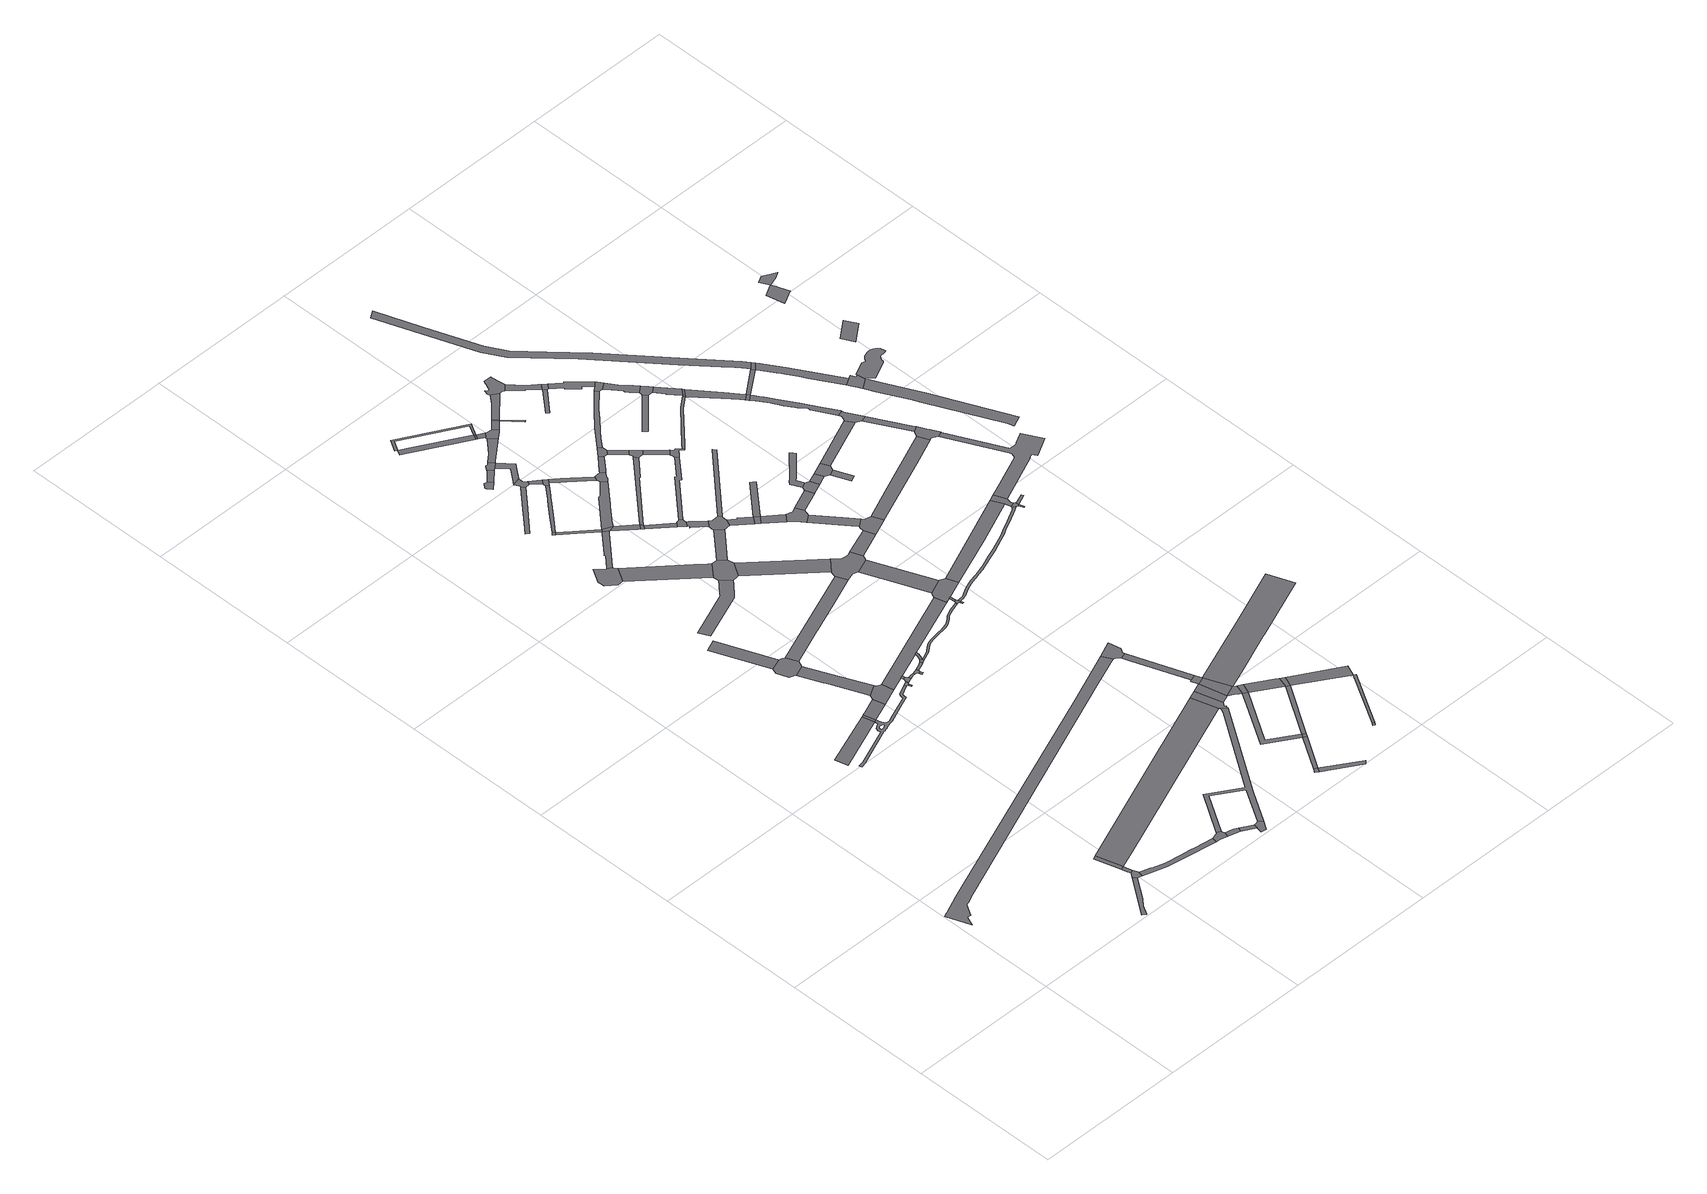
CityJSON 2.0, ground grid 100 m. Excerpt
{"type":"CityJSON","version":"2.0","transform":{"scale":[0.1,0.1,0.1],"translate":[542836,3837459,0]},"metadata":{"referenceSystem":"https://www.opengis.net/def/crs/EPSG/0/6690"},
"CityObjects":{
"road1":{"type":"Road","attributes":{"RoadStructureAttribute.sectionType":"1"},"geometry":[{"type":"MultiSurface","lod":"1","boundaries":[[[0,1,2,3,4,5]]]}]},
"road2":{"type":"Road","geometry":[{"type":"MultiSurface","lod":"1","boundaries":[[[6,7,8,9,10,0,5,11,12]]]}]},
"road3":{"type":"Road","attributes":{"RoadStructureAttribute.sectionType":"1"},"geometry":[{"type":"MultiSurface","lod":"1","boundaries":[[[13,14,15,16,9,8]]]}]},
"road4":{"type":"Road","geometry":[{"type":"MultiSurface","lod":"1","boundaries":[[[17,18,15,14]]]}]},
"road5":{"type":"Road","attributes":{"RoadStructureAttribute.sectionType":"1"},"geometry":[{"type":"MultiSurface","lod":"1","boundaries":[[[19,20,21,22]]]}]},
"road6":{"type":"Road","attributes":{"RoadStructureAttribute.sectionType":"1"},"geometry":[{"type":"MultiSurface","lod":"1","boundaries":[[[23,24,25,26,27,28,12,11,29,30,31,32,33]]]}]},
"road7":{"type":"Road","attributes":{"RoadStructureAttribute.sectionType":"1"},"geometry":[{"type":"MultiSurface","lod":"1","boundaries":[[[34,35,36,37,38,39,40,41,42,43,44,45,46,47,48,49,50]]]}]},
"road8":{"type":"Road","geometry":[{"type":"MultiSurface","lod":"1","boundaries":[[[51,52,53,54,55,56,57,58,59,60,61,62,63,64,65,66,67,68,69,70,71,72,73,74,75,76,77,78,79,80,81,82,83,84,85,86,87,88,89,90,91,92,93,94,95,96,97,98,99,100,101,102,103,104,105,22,106,107,108,109,110,111],[112,113,114,115,116,117,118,119,120,121,122,123,124,125,126,127,128,129,130,111]]]}]},
"road9":{"type":"Road","geometry":[{"type":"MultiSurface","lod":"1","boundaries":[[[131,19,22,105]]]}]},
"road10":{"type":"Road","geometry":[{"type":"MultiSurface","lod":"1","boundaries":[[[132,133,134,135,33,32,136,137,138,139]]]}]},
"road11":{"type":"Road","attributes":{"RoadStructureAttribute.sectionType":"1"},"geometry":[{"type":"MultiSurface","lod":"1","boundaries":[[[140,141,142,143,131,105,144,145]]]}]},
"road12":{"type":"Road","attributes":{"RoadStructureAttribute.sectionType":"1"},"geometry":[{"type":"MultiSurface","lod":"1","boundaries":[[[146,147,148,149]]]}]},
"road13":{"type":"Road","attributes":{"RoadStructureAttribute.sectionType":"1"},"geometry":[{"type":"MultiSurface","lod":"1","boundaries":[[[150,151,152,138,137,153,154]]]}]},
"road14":{"type":"Road","geometry":[{"type":"MultiSurface","lod":"1","boundaries":[[[155,149,148,156,157,158,159,160,161,162,163]]]}]},
"road15":{"type":"Road","attributes":{"RoadStructureAttribute.sectionType":"1"},"geometry":[{"type":"MultiSurface","lod":"1","boundaries":[[[164,165,161,160,166,167,168,169,170,171]]]}]},
"road16":{"type":"Road","attributes":{"RoadStructureAttribute.sectionType":"1"},"geometry":[{"type":"MultiSurface","lod":"1","boundaries":[[[154,153,172,173]]]}]},
"road17":{"type":"Road","geometry":[{"type":"MultiSurface","lod":"1","boundaries":[[[174,175,176,171,170,177,178,179,140,145,180,181,182]]]}]},
"road18":{"type":"Road","geometry":[{"type":"MultiSurface","lod":"1","boundaries":[[[183,184,185,186,173,172,187,188,189]]]}]},
"road19":{"type":"Road","attributes":{"RoadStructureAttribute.sectionType":"1"},"geometry":[{"type":"MultiSurface","lod":"1","boundaries":[[[190,191,17,14,192,193,194,195]]]}]},
"road20":{"type":"Road","geometry":[{"type":"MultiSurface","lod":"1","boundaries":[[[196,197,82,81,198,199,200,201,202,203]]]}]},
"road21":{"type":"Road","geometry":[{"type":"MultiSurface","lod":"1","boundaries":[[[204,205,206,207,208,209,210,211,212,213,214,215,216,217,218]]]}]},
"road22":{"type":"Road","geometry":[{"type":"MultiSurface","lod":"1","boundaries":[[[219,220,221,200,199]]]}]},
"road23":{"type":"Road","geometry":[{"type":"MultiSurface","lod":"1","boundaries":[[[196,203,222]]]}]},
"road24":{"type":"Road","geometry":[{"type":"MultiSurface","lod":"1","boundaries":[[[223,224,225,226,227,228,229,230]]]}]},
"road25":{"type":"Road","geometry":[{"type":"MultiSurface","lod":"1","boundaries":[[[229,231,196,222,232,233,234,230]]]}]},
"road26":{"type":"Road","attributes":{"RoadStructureAttribute.sectionType":"1"},"geometry":[{"type":"MultiSurface","lod":"1","boundaries":[[[235,236,237,238,239,240,241,242,243,244,245,246]]]}]},
"road27":{"type":"Road","geometry":[{"type":"MultiSurface","lod":"1","boundaries":[[[247,248,249,233,232,250,251]]]}]},
"road28":{"type":"Road","geometry":[{"type":"MultiSurface","lod":"1","boundaries":[[[252,253,247,251,254,255,256,257,258,259]]]}]},
"road29":{"type":"Road","geometry":[{"type":"MultiSurface","lod":"1","boundaries":[[[260,261,262,257,256]]]}]},
"road30":{"type":"Road","geometry":[{"type":"MultiSurface","lod":"1","boundaries":[[[263,264,265,266]]]}]},
"road31":{"type":"Road","geometry":[{"type":"MultiSurface","lod":"1","boundaries":[[[267,268,269,252,259,270,271,272,273,274]]]}]},
"road32":{"type":"Road","attributes":{"RoadStructureAttribute.sectionType":"1"},"geometry":[{"type":"MultiSurface","lod":"1","boundaries":[[[275,276,277,213,212,278,279,280]]]}]},
"road33":{"type":"Road","attributes":{"RoadStructureAttribute.sectionType":"1"},"geometry":[{"type":"MultiSurface","lod":"1","boundaries":[[[281,282,283,284,285,286,287,288,289,290,217,216,291,292,293]]]}]},
"road34":{"type":"Road","attributes":{"RoadStructureAttribute.sectionType":"1"},"geometry":[{"type":"MultiSurface","lod":"1","boundaries":[[[195,294,295,296,297,298,132,139,299,300,183,189,301,302,303,304,305,306]]]}]},
"road35":{"type":"Road","geometry":[{"type":"MultiSurface","lod":"1","boundaries":[[[307,267,274,308,309]]]}]},
"road36":{"type":"Road","geometry":[{"type":"MultiSurface","lod":"1","boundaries":[[[310,311,312,313,314,315,316,307,309]]]}]},
"road37":{"type":"Road","attributes":{"RoadStructureAttribute.sectionType":"1"},"geometry":[{"type":"MultiSurface","lod":"1","boundaries":[[[317,266,265,318,281,319]]]}]},
"road38":{"type":"Road","attributes":{"RoadStructureAttribute.sectionType":"1"},"geometry":[{"type":"MultiSurface","lod":"1","boundaries":[[[320,321,163,162,322,323,324,325]]]}]},
"road39":{"type":"Road","attributes":{"RoadStructureAttribute.sectionType":"1"},"geometry":[{"type":"MultiSurface","lod":"1","boundaries":[[[326,327,328,329,330,331,332,333]]]}]},
"road40":{"type":"Road","attributes":{"RoadStructureAttribute.sectionType":"1"},"geometry":[{"type":"MultiSurface","lod":"1","boundaries":[[[334,335,336,337,182,181,225,224,314,313,338]]]}]},
"road41":{"type":"Road","attributes":{"RoadStructureAttribute.sectionType":"1"},"geometry":[{"type":"MultiSurface","lod":"1","boundaries":[[[339,340,341,342,343,263,266,344,345,346,347,348]]]}]},
"road42":{"type":"Road","geometry":[{"type":"MultiSurface","lod":"1","boundaries":[[[319,281,293,349,350]]]}]},
"road43":{"type":"Road","geometry":[{"type":"MultiSurface","lod":"1","boundaries":[[[351,352,353,354,355,356]]]}]},
"road44":{"type":"Road","geometry":[{"type":"MultiSurface","lod":"1","boundaries":[[[357,358,359,280,279,235,246,360,361,362,363]]]}]},
"road45":{"type":"Road","attributes":{"RoadStructureAttribute.sectionType":"1"},"geometry":[{"type":"MultiSurface","lod":"1","boundaries":[[[350,349,364,365,366]]]}]},
"road46":{"type":"Road","attributes":{"RoadStructureAttribute.sectionType":"1"},"geometry":[{"type":"MultiSurface","lod":"1","boundaries":[[[367,368,356,355,369]]]}]},
"road47":{"type":"Road","geometry":[{"type":"MultiSurface","lod":"1","boundaries":[[[370,371,372,373,374,326,333,375,376]]]}]},
"road48":{"type":"Road","geometry":[{"type":"MultiSurface","lod":"1","boundaries":[[[366,365,377,378]]]}]},
"road49":{"type":"Road","geometry":[{"type":"MultiSurface","lod":"1","boundaries":[[[379,380,381,382]]]}]},
"road50":{"type":"Road","geometry":[{"type":"MultiSurface","lod":"1","boundaries":[[[383,384,385,386,387,388,389,390,391,392,393,394,395,396,397,398,309,308,399,400,401,402,403,404,405,406,407,408,409,410,411,412,413,414]]]}]},
"road51":{"type":"Road","geometry":[{"type":"MultiSurface","lod":"1","boundaries":[[[415,416,417,418,367,369,419,420,421]]]}]},
"road52":{"type":"Road","attributes":{"RoadStructureAttribute.sectionType":"1"},"geometry":[{"type":"MultiSurface","lod":"1","boundaries":[[[376,375,422,423]]]}]},
"road53":{"type":"Road","attributes":{"RoadStructureAttribute.sectionType":"1"},"geometry":[{"type":"MultiSurface","lod":"1","boundaries":[[[424,425,426,427,428,429]]]}]},
"road54":{"type":"Road","attributes":{"RoadStructureAttribute.sectionType":"1"},"geometry":[{"type":"MultiSurface","lod":"1","boundaries":[[[430,431,432,421,420,433,434,435,372,371]]]}]},
"road55":{"type":"Road","attributes":{"RoadStructureAttribute.sectionType":"1"},"geometry":[{"type":"MultiSurface","lod":"1","boundaries":[[[378,377,436,437]]]}]},
"road56":{"type":"Road","attributes":{"RoadStructureAttribute.sectionType":"1"},"geometry":[{"type":"MultiSurface","lod":"1","boundaries":[[[438,439,440,319,350,441,442,443,444,445]]]}]},
"road57":{"type":"Road","geometry":[{"type":"MultiSurface","lod":"1","boundaries":[[[423,422,339,348,446,447]]]}]},
"road58":{"type":"Road","attributes":{"RoadStructureAttribute.sectionType":"1"},"geometry":[{"type":"MultiSurface","lod":"1","boundaries":[[[448,449,357,363,450]]]}]},
"road59":{"type":"Road","attributes":{"RoadStructureAttribute.sectionType":"1"},"geometry":[{"type":"MultiSurface","lod":"1","boundaries":[[[451,362,361,452,453]]]}]},
"road60":{"type":"Road","attributes":{"RoadStructureAttribute.sectionType":"1"},"geometry":[{"type":"MultiSurface","lod":"1","boundaries":[[[454,455,456,425,457,458,429,459]]]}]},
"road61":{"type":"Road","attributes":{"RoadStructureAttribute.sectionType":"1"},"geometry":[{"type":"MultiSurface","lod":"1","boundaries":[[[382,381,460,461]]]}]},
"road62":{"type":"Road","geometry":[{"type":"MultiSurface","lod":"1","boundaries":[[[462,463,464,437,436,465,466,467,468,469]]]}]},
"road63":{"type":"Road","attributes":{"RoadStructureAttribute.sectionType":"1"},"geometry":[{"type":"MultiSurface","lod":"1","boundaries":[[[470,379,382,471]]]}]},
"road64":{"type":"Road","attributes":{"RoadStructureAttribute.sectionType":"1"},"geometry":[{"type":"MultiSurface","lod":"1","boundaries":[[[472,473,474,447,446,475,476,477,478,479]]]}]},
"road65":{"type":"Road","attributes":{"RoadStructureAttribute.sectionType":"1"},"geometry":[{"type":"MultiSurface","lod":"1","boundaries":[[[480,481,415,421,482,483]]]}]},
"road66":{"type":"Road","attributes":{"RoadStructureAttribute.sectionType":"1"},"geometry":[{"type":"MultiSurface","lod":"1","boundaries":[[[484,485,486,487,467,466,488,489,490,491,492,493,494]]]}]},
"road67":{"type":"Road","geometry":[{"type":"MultiSurface","lod":"1","boundaries":[[[429,428,495,459]]]}]},
"road68":{"type":"Road","attributes":{"RoadStructureAttribute.sectionType":"1"},"geometry":[{"type":"MultiSurface","lod":"1","boundaries":[[[496,497,498,470,499,500,501]]]}]},
"road69":{"type":"Road","geometry":[{"type":"MultiSurface","lod":"1","boundaries":[[[502,503,504,494,493,505,506,448,450,507,508,509,510,511,512,513,514]]]}]},
"road70":{"type":"Road","geometry":[{"type":"MultiSurface","lod":"1","boundaries":[[[515,190,195,306,516,517,518,519]]]}]},
"road71":{"type":"Road","attributes":{"RoadStructureAttribute.sectionType":"1"},"geometry":[{"type":"MultiSurface","lod":"1","boundaries":[[[459,495,520,521]]]}]},
"road72":{"type":"Road","geometry":[{"type":"MultiSurface","lod":"1","boundaries":[[[499,470,471,522]]]}]},
"road73":{"type":"Road","attributes":{"RoadStructureAttribute.sectionType":"1"},"geometry":[{"type":"MultiSurface","lod":"1","boundaries":[[[523,366,378,524,525,526]]]}]},
"road74":{"type":"Road","geometry":[{"type":"MultiSurface","lod":"1","boundaries":[[[527,528,479,478,529,438,445,530,531,532]]]}]},
"road75":{"type":"Road","geometry":[{"type":"MultiSurface","lod":"1","boundaries":[[[533,534,535,453,452,536,320,325,537,538,539,540,541,542]]]}]},
"road76":{"type":"Road","geometry":[{"type":"MultiSurface","lod":"1","boundaries":[[[543,544,521,520,545,480,483,546,547,548]]]}]},
"road77":{"type":"Road","geometry":[{"type":"MultiSurface","lod":"1","boundaries":[[[549,550,551,383,414,552,553,554,555]]]}]},
"road78":{"type":"Road","attributes":{"RoadStructureAttribute.sectionType":"1"},"geometry":[{"type":"MultiSurface","lod":"1","boundaries":[[[556,515,519,557]]]}]},
"road79":{"type":"Road","geometry":[{"type":"MultiSurface","lod":"1","boundaries":[[[558,559,550,549]]]}]},
"road80":{"type":"Road","geometry":[{"type":"MultiSurface","lod":"1","boundaries":[[[560,561,554,553]]]}]},
"road81":{"type":"Road","attributes":{"RoadStructureAttribute.sectionType":"1"},"geometry":[{"type":"MultiSurface","lod":"1","boundaries":[[[562,563,510,509,564,565]]]}]},
"road82":{"type":"Road","attributes":{"RoadStructureAttribute.sectionType":"1"},"geometry":[{"type":"MultiSurface","lod":"1","boundaries":[[[539,538,566,567,568,569]]]}]},
"road83":{"type":"Road","geometry":[{"type":"MultiSurface","lod":"1","boundaries":[[[570,34,50,571,572,573,574,575,576,577]]]}]},
"road84":{"type":"Road","attributes":{"RoadStructureAttribute.sectionType":"1"},"geometry":[{"type":"MultiSurface","lod":"1","boundaries":[[[578,579,527,532,580,581,582]]]}]},
"road85":{"type":"Road","attributes":{"RoadStructureAttribute.sectionType":"1"},"geometry":[{"type":"MultiSurface","lod":"1","boundaries":[[[583,548,547,584,585,586]]]}]},
"road86":{"type":"Road","geometry":[{"type":"MultiSurface","lod":"1","boundaries":[[[587,588,569,568,589,590,335,334,338,559,558,591,592]]]}]},
"road87":{"type":"Road","attributes":{"RoadStructureAttribute.sectionType":"1"},"geometry":[{"type":"MultiSurface","lod":"1","boundaries":[[[593,574,573,594,595,596]]]}]},
"road88":{"type":"Road","geometry":[{"type":"MultiSurface","lod":"1","boundaries":[[[565,564,597,598]]]}]},
"road89":{"type":"Road","attributes":{"RoadStructureAttribute.sectionType":"1"},"geometry":[{"type":"MultiSurface","lod":"1","boundaries":[[[596,595,599,556,600]]]}]},
"road90":{"type":"Road","attributes":{"RoadStructureAttribute.sectionType":"1"},"geometry":[{"type":"MultiSurface","lod":"1","boundaries":[[[601,557,602,603,496,604]]]}]},
"road91":{"type":"Road","geometry":[{"type":"MultiSurface","lod":"1","boundaries":[[[600,556,557,601]]]}]},
"road92":{"type":"Road","attributes":{"RoadStructureAttribute.sectionType":"1"},"geometry":[{"type":"MultiSurface","lod":"1","boundaries":[[[605,606,607,462,469,608,609,610]]]}]},
"road93":{"type":"Road","geometry":[{"type":"MultiSurface","lod":"1","boundaries":[[[611,583,586,612]]]}]},
"road94":{"type":"Road","attributes":{"RoadStructureAttribute.sectionType":"1"},"geometry":[{"type":"MultiSurface","lod":"1","boundaries":[[[613,598,597,614,615]]]}]},
"road95":{"type":"Road","attributes":{"RoadStructureAttribute.sectionType":"1"},"geometry":[{"type":"MultiSurface","lod":"1","boundaries":[[[616,499,522,617]]]}]},
"road96":{"type":"Road","geometry":[{"type":"MultiSurface","lod":"1","boundaries":[[[604,496,501,618]]]}]},
"road97":{"type":"Road","geometry":[{"type":"MultiSurface","lod":"1","boundaries":[[[619,620,621,612,586]]]}]},
"road98":{"type":"Road","geometry":[{"type":"MultiSurface","lod":"1","boundaries":[[[622,578,582,623,624,625,626,627,628,629]]]}]},
"road99":{"type":"Road","attributes":{"RoadStructureAttribute.sectionType":"1"},"geometry":[{"type":"MultiSurface","lod":"1","boundaries":[[[630,631,632,542,541,633]]]}]},
"road100":{"type":"Road","attributes":{"RoadStructureAttribute.sectionType":"1"},"geometry":[{"type":"MultiSurface","lod":"1","boundaries":[[[626,625,634,635]]]}]},
"road101":{"type":"Road","geometry":[{"type":"MultiSurface","lod":"1","boundaries":[[[636,637,615,614,638,639,640,641,642,643]]]}]},
"road102":{"type":"Road","attributes":{"RoadStructureAttribute.sectionType":"1"},"geometry":[{"type":"MultiSurface","lod":"1","boundaries":[[[644,645,611,612,646]]]}]},
"road103":{"type":"Road","attributes":{"RoadStructureAttribute.sectionType":"1"},"geometry":[{"type":"MultiSurface","lod":"1","boundaries":[[[647,618,501,648,649,616,650]]]}]},
"road104":{"type":"Road","attributes":{"RoadStructureAttribute.sectionType":"1"},"geometry":[{"type":"MultiSurface","lod":"1","boundaries":[[[651,652,653,654,655,656,565,598]]]}]},
"road105":{"type":"Road","geometry":[{"type":"MultiSurface","lod":"1","boundaries":[[[657,658,659,660]]]}]},
"road106":{"type":"Road","attributes":{"RoadStructureAttribute.sectionType":"1"},"geometry":[{"type":"MultiSurface","lod":"1","boundaries":[[[661,662,514,513]]]}]},
"road107":{"type":"Road","geometry":[{"type":"MultiSurface","lod":"1","boundaries":[[[635,634,663,664,523,526,665,666,667,668]]]}]},
"road108":{"type":"Road","attributes":{"RoadStructureAttribute.sectionType":"1"},"geometry":[{"type":"MultiSurface","lod":"1","boundaries":[[[669,640,639,670,671,672]]]}]},
"road109":{"type":"Road","attributes":{"RoadStructureAttribute.sectionType":"1"},"geometry":[{"type":"MultiSurface","lod":"1","boundaries":[[[668,667,673,674]]]}]},
"road110":{"type":"Road","geometry":[{"type":"MultiSurface","lod":"1","boundaries":[[[650,616,617,675]]]}]},
"road111":{"type":"Road","geometry":[{"type":"MultiSurface","lod":"1","boundaries":[[[676,677,678,679,680,681,682,683,684,644,646,685,686,687,688,689,690,691]]]}]},
"road112":{"type":"Road","attributes":{"RoadStructureAttribute.sectionType":"1"},"geometry":[{"type":"MultiSurface","lod":"1","boundaries":[[[692,636,643,693]]]}]},
"road113":{"type":"Road","geometry":[{"type":"MultiSurface","lod":"1","boundaries":[[[694,695,696,672,671,697,630,633,698,699]]]}]},
"road114":{"type":"Road","geometry":[{"type":"MultiSurface","lod":"1","boundaries":[[[700,701,702,674,673,703,704,605,610,705,706,707,708,709,710]]]}]},
"road115":{"type":"Road","geometry":[{"type":"MultiSurface","lod":"1","boundaries":[[[711,712,713,714,715]]]}]},
"road116":{"type":"Road","attributes":{"RoadStructureAttribute.sectionType":"1"},"geometry":[{"type":"MultiSurface","lod":"1","boundaries":[[[716,717,718,719,720,622,629,721,722,723,724,725,726]]]}]},
"road117":{"type":"Road","attributes":{"RoadStructureAttribute.sectionType":"1"},"geometry":[{"type":"MultiSurface","lod":"1","boundaries":[[[727,657,660,728,729]]]}]},
"road118":{"type":"Road","attributes":{"RoadStructureAttribute.sectionType":"1"},"geometry":[{"type":"MultiSurface","lod":"1","boundaries":[[[730,731,688,687,732,733,734,735,736,737]]]}]},
"road119":{"type":"Road","attributes":{"RoadStructureAttribute.sectionType":"1"},"geometry":[{"type":"MultiSurface","lod":"1","boundaries":[[[675,617,738,739,727,740]]]}]},
"road120":{"type":"Road","geometry":[{"type":"MultiSurface","lod":"1","boundaries":[[[741,742,743,744,745,746,747,748,749,750,751,752,753,754,755,756,757,758,759,760,761,762,763,555,554,764,765,766,767,768,769,770,771,772,773,774,775,776,777,778,779,780,781,782,783,784,785,786]]]}]},
"road121":{"type":"Road","geometry":[{"type":"MultiSurface","lod":"1","boundaries":[[[787,788,692,693,789,790,791]]]}]},
"road122":{"type":"Road","geometry":[{"type":"MultiSurface","lod":"1","boundaries":[[[737,736,711,715,792,793,794]]]}]},
"road123":{"type":"Road","attributes":{"RoadStructureAttribute.sectionType":"1"},"geometry":[{"type":"MultiSurface","lod":"1","boundaries":[[[795,796,592,591,797,798]]]}]},
"road124":{"type":"Road","attributes":{"RoadStructureAttribute.sectionType":"1"},"geometry":[{"type":"MultiSurface","lod":"1","boundaries":[[[799,791,790,800,801]]]}]},
"road125":{"type":"Road","attributes":{"RoadStructureAttribute.sectionType":"1"},"geometry":[{"type":"MultiSurface","lod":"1","boundaries":[[[802,803,804,805,806,807,808,809,788,787]]]}]},
"road126":{"type":"Road","attributes":{"RoadStructureAttribute.sectionType":"1"},"geometry":[{"type":"MultiSurface","lod":"1","boundaries":[[[810,811,812,813,814]]]}]},
"road127":{"type":"Road","attributes":{"RoadStructureAttribute.sectionType":"1"},"geometry":[{"type":"MultiSurface","lod":"1","boundaries":[[[815,816,817,818,794,793,819,820,821,822,823,824,825,826,827,828,829]]]}]},
"road128":{"type":"Road","attributes":{"RoadStructureAttribute.sectionType":"1"},"geometry":[{"type":"MultiSurface","lod":"1","boundaries":[[[830,831,832,833,600,601,834,835,836,837]]]}]},
"road129":{"type":"Road","attributes":{"RoadStructureAttribute.sectionType":"1"},"geometry":[{"type":"MultiSurface","lod":"1","boundaries":[[[838,839,840,710,709,841,842,843]]]}]},
"road130":{"type":"Road","geometry":[{"type":"MultiSurface","lod":"1","boundaries":[[[844,799,801,845,846,847]]]}]},
"road131":{"type":"Road","geometry":[{"type":"MultiSurface","lod":"1","boundaries":[[[848,849,846,845]]]}]},
"road132":{"type":"Road","geometry":[{"type":"MultiSurface","lod":"1","boundaries":[[[850,851,829,828,716,726,852,853]]]}]},
"road133":{"type":"Road","attributes":{"RoadStructureAttribute.sectionType":"1"},"geometry":[{"type":"MultiSurface","lod":"1","boundaries":[[[854,855,853,852,856,857,858,859,860,861,862]]]}]},
"road134":{"type":"Road","geometry":[{"type":"MultiSurface","lod":"1","boundaries":[[[863,862,861,864,865,810,814,866,867]]]}]},
"road135":{"type":"Road","attributes":{"RoadStructureAttribute.sectionType":"1"},"geometry":[{"type":"MultiSurface","lod":"1","boundaries":[[[868,869,699,698,870,871,872]]]}]},
"road136":{"type":"Road","attributes":{"RoadStructureAttribute.sectionType":"1"},"geometry":[{"type":"MultiSurface","lod":"1","boundaries":[[[867,866,873,874,875,876]]]}]},
"road137":{"type":"Road","geometry":[{"type":"MultiSurface","lod":"1","boundaries":[[[876,875,838,843,877]]]}]},
"road138":{"type":"Road","attributes":{"RoadStructureAttribute.sectionType":"1"},"geometry":[{"type":"MultiSurface","lod":"1","boundaries":[[[878,844,847,879]]]}]},
"road139":{"type":"Road","geometry":[{"type":"MultiSurface","lod":"1","boundaries":[[[880,795,798,881,882,883,884,885,886]]]}]},
"road140":{"type":"Road","attributes":{"RoadStructureAttribute.sectionType":"1"},"geometry":[{"type":"MultiSurface","lod":"1","boundaries":[[[887,888,889,890,891,892,893,894,895,896,897,898,899,900,901,902,903,904,905,906]]]}]},
"road141":{"type":"Road","geometry":[{"type":"MultiSurface","lod":"1","boundaries":[[[883,882,741,786,907,908,909]]]}]},
"road142":{"type":"Road","attributes":{"RoadStructureAttribute.sectionType":"1"},"geometry":[{"type":"MultiSurface","lod":"1","boundaries":[[[910,911,912,877,843,913,914,915,916,917,918,919]]]}]},
"road143":{"type":"Road","geometry":[{"type":"MultiSurface","lod":"1","boundaries":[[[920,921,922,908,907]]]}]},
"road144":{"type":"Road","geometry":[{"type":"MultiSurface","lod":"1","boundaries":[[[923,924,925,909,908]]]}]},
"road145":{"type":"Road","geometry":[{"type":"MultiSurface","lod":"1","boundaries":[[[919,918,926,927]]]}]},
"road146":{"type":"Road","attributes":{"RoadStructureAttribute.sectionType":"1"},"geometry":[{"type":"MultiSurface","lod":"1","boundaries":[[[928,929,930,931,932,933,934,935,936,937,927,926,938,939,940,941,942,943,944,945,946,947,948,949,950,951,952,953,954]]]}]},
"road147":{"type":"Road","attributes":{"RoadStructureAttribute.sectionType":"1"},"geometry":[{"type":"MultiSurface","lod":"1","boundaries":[[[955,956,919,927,957]]]}]},
"road148":{"type":"Road","geometry":[{"type":"MultiSurface","lod":"1","boundaries":[[[958,959,960,961,954,953,962,963,964,878,879,965,966]]]}]},
"road149":{"type":"Road","attributes":{"RoadStructureAttribute.sectionType":"1"},"geometry":[{"type":"MultiSurface","lod":"1","boundaries":[[[967,966,965,968,969]]]}]},
"road150":{"type":"Road","geometry":[{"type":"MultiSurface","lod":"1","boundaries":[[[970,971,972,969,968,973,868,872,974,975,976,977,978]]]}]},
"road151":{"type":"Road","geometry":[{"type":"MultiSurface","lod":"1","boundaries":[[[906,905,955,957,979]]]}]},
"road152":{"type":"Road","attributes":{"RoadStructureAttribute.sectionType":"1"},"geometry":[{"type":"MultiSurface","lod":"1","boundaries":[[[980,981,982,983,984,985,978,977,986,987,988,989,990,880,886,991,992,993,994,995,996,997,998,999]]]}]},
"road153":{"type":"Road","attributes":{"RoadStructureAttribute.sectionType":"1"},"geometry":[{"type":"MultiSurface","lod":"1","boundaries":[[[1000,1001,979,957,1002,1003,1004,1005,1006,1007,1008,1009,1010,1011]]]}]},
"road154":{"type":"Road","geometry":[{"type":"MultiSurface","lod":"1","boundaries":[[[1012,1013,1011,1010,1014,1015,1016,1017,1018]]]}]},
"road155":{"type":"Road","attributes":{"RoadStructureAttribute.sectionType":"1"},"geometry":[{"type":"MultiSurface","lod":"1","boundaries":[[[1019,1020,1021,1022,1017,1016,1023,1024,1025,1026,1027,1028,1029]]]}]},
"road156":{"type":"Road","geometry":[{"type":"MultiSurface","lod":"1","boundaries":[[[1030,1031,1032,1033,1034,1035,1036,1037,1038,1039,1040,1041,1042,1043,1044,1018,1017,1045,1046,1047,1048,1049,1050,1051,1052,1053,1054,1055,1056]]]}]},
"road157":{"type":"Road","attributes":{"RoadStructureAttribute.sectionType":"1"},"geometry":[{"type":"MultiSurface","lod":"1","boundaries":[[[1057,1058,1059,1060]]]}]},
"road158":{"type":"Road","attributes":{"RoadStructureAttribute.sectionType":"1"},"geometry":[{"type":"MultiSurface","lod":"1","boundaries":[[[1061,1062,1063,1064,1065]]]}]},
"road159":{"type":"Road","geometry":[{"type":"MultiSurface","lod":"1","boundaries":[[[1066,1067,1061,1068,1069]]]}]}
},
"vertices":[
[972,280,0],[793,30,0],[814,11,0],[852,75,0],[890,117,0],[991,260,0],
[1028,287,0],[1025,297,0],[1018,320,0],[994,310,0],[984,296,0],[1021,251,0],[1029,284,0],
[1002,377,0],[1002,379,0],[977,368,0],[988,330,0],
[953,552,0],[928,541,0],
[839,2280,0],[481,2141,0],[503,2058,0],[860,2202,0],
[1398,201,0],[1360,206,0],[1297,214,0],[1189,229,0],[1109,256,0],[1103,263,0],[1080,232,0],[1178,203,0],[1293,182,0],[1512,150,0],[1517,183,0],
[2132,1674,0],[1777,1525,0],[245,907,0],[165,874,0],[41,822,0],[32,818,0],[7,808,0],[68,648,0],[68,649,0],[89,707,0],[95,711,0],[115,708,0],[162,785,0],[179,792,0],[246,823,0],[1965,1527,0],[2166,1610,0],
[828,2157,0],[826,2153,0],[824,2145,0],[823,2136,0],[827,2121,0],[826,2118,0],[824,2116,0],[576,2016,0],[552,2012,0],[545,2011,0],[549,1993,0],[582,2003,0],[659,2033,0],[838,2107,0],[850,2109,0],[855,2111,0],[868,2113,0],[883,2120,0],[889,2123,0],[917,2131,0],[931,2134,0],[1073,2192,0],[1120,2212,0],[1125,2215,0],[1127,2219,0],[1127,2223,0],[1128,2240,0],[1128,2244,0],[1131,2248,0],[1192,2278,0],[1194,2279,0],[1185,2291,0],[1121,2260,0],[1119,2257,0],[1117,2255,0],[1114,2250,0],[1113,2242,0],[1112,2236,0],[1111,2231,0],[1110,2228,0],[1108,2225,0],[1105,2222,0],[1093,2216,0],[945,2157,0],[935,2152,0],[926,2149,0],[920,2147,0],[916,2147,0],[909,2147,0],[902,2150,0],[895,2155,0],[892,2161,0],[890,2165,0],[882,2182,0],[877,2209,0],[861,2182,0],[859,2176,0],[858,2175,0],[851,2171,0],[838,2164,0],[830,2160,0],[848,2149,0],[851,2152,0],[859,2154,0],[861,2154,0],[873,2152,0],[874,2151,0],[878,2148,0],[878,2143,0],[875,2140,0],[866,2136,0],[864,2135,0],[858,2133,0],[856,2132,0],[849,2130,0],[846,2130,0],[843,2135,0],[843,2142,0],[847,2147,0],[848,2148,0],
[857,2287,0],
[1567,205,0],[1559,193,0],[1552,192,0],[1528,185,0],[1541,146,0],[1588,133,0],[1597,168,0],[1592,189,0],
[983,2337,0],[982,2336,0],[874,2293,0],[868,2291,0],[897,2217,0],[1004,2260,0],
[693,3310,0],[618,3278,0],[764,2911,0],[841,2940,0],
[1672,145,0],[1658,152,0],[1650,155,0],[1665,113,0],[1681,140,0],
[865,2930,0],[752,2873,0],[782,2799,0],[809,2788,0],[820,2784,0],[821,2782,0],[894,2812,0],[910,2851,0],[879,2924,0],
[1012,2539,0],[961,2657,0],[847,2721,0],[887,2628,0],[888,2626,0],[898,2601,0],[997,2370,0],[1066,2413,0],
[1754,67,0],[1760,94,0],
[1098,2389,0],[1076,2397,0],[1074,2396,0],[993,2369,0],[994,2366,0],[986,2346,0],[1079,2290,0],[1120,2307,0],[1105,2386,0],
[1793,100,0],[1788,98,0],[1780,95,0],[1770,94,0],[1747,27,0],[1782,22,0],[1817,78,0],
[2244,1077,0],[1730,869,0],[1068,406,0],[1122,428,0],[1298,499,0],[2293,903,0],
[1218,2310,0],[1204,2299,0],[1199,2279,0],[1204,2277,0],[1214,2282,0],[1214,2285,0],[1215,2288,0],[1218,2290,0],
[636,4199,0],[578,4104,0],[579,4096,0],[580,4090,0],[582,4062,0],[644,4012,0],[671,4012,0],[674,4012,0],[682,4012,0],[739,4107,0],[720,4125,0],[721,4130,0],[722,4132,0],[692,4149,0],[637,4199,0],
[1206,2272,0],[1211,2257,0],[1221,2260,0],
[1224,2292,0],
[1238,2340,0],[1234,2353,0],[1215,2346,0],[1227,2350,0],[1216,2344,0],[1218,2340,0],[1221,2332,0],[1238,2332,0],
[1221,2320,0],[1255,2303,0],[1251,2322,0],[1243,2327,0],
[1066,3633,0],[1039,3604,0],[991,3552,0],[982,3541,0],[980,3539,0],[679,3419,0],[712,3347,0],[1012,3466,0],[1027,3472,0],[1040,3486,0],[1098,3549,0],[1124,3577,0],
[1293,2325,0],[1276,2323,0],[1263,2323,0],[1283,2313,0],[1298,2315,0],
[1328,2336,0],[1311,2330,0],[1306,2313,0],[1313,2308,0],[1318,2301,0],[1331,2311,0],[1331,2316,0],[1333,2321,0],
[1324,2284,0],[1340,2290,0],[1331,2303,0],
[686,4574,0],[674,4560,0],[687,4548,0],[699,4561,0],
[1385,2364,0],[1370,2354,0],[1348,2343,0],[1338,2323,0],[1348,2328,0],[1366,2334,0],[1381,2341,0],[1393,2347,0],
[1119,3770,0],[1098,3789,0],[1061,3822,0],[1062,3674,0],[1063,3674,0],[1134,3757,0],
[887,4377,0],[884,4373,0],[881,4370,0],[878,4368,0],[766,4243,0],[758,4234,0],[761,4232,0],[764,4229,0],[697,4155,0],[696,4153,0],[725,4140,0],[907,4342,0],[919,4355,0],
[2300,893,0],[2302,890,0],[2290,864,0],[1942,346,0],[1737,473,0],[1749,443,0],[1930,328,0],[1948,289,0],[2155,601,0],[2333,865,0],[2334,867,0],[2333,868,0],[2330,870,0],
[1398,2376,0],[1415,2357,0],[1410,2369,0],
[1418,2384,0],[1422,2397,0],[1427,2414,0],[1427,2431,0],[1412,2425,0],[1410,2409,0],[1405,2391,0],
[776,4497,0],[777,4471,0],[901,4394,0],
[1550,3193,0],[1134,3026,0],[1156,2949,0],[1163,2952,0],[1375,3036,0],[1579,3118,0],
[825,4960,0],[709,4828,0],[658,4770,0],[574,4674,0],[593,4658,0],[691,4768,0],[727,4808,0],[842,4938,0],
[1839,2598,0],[1818,2677,0],[1560,2572,0],[1384,2500,0],[1849,2602,0],
[933,4868,0],[863,4784,0],[857,4777,0],[829,4745,0],[770,4674,0],[771,4647,0],[849,4739,0],[885,4782,0],[893,4791,0],[948,4856,0],
[921,4353,0],[963,4367,0],
[705,5127,0],[679,5100,0],[681,5084,0],[706,5057,0],[747,5094,0],[721,5122,0],
[1175,3758,0],[1173,3758,0],[1135,3757,0],[1159,3581,0],[1167,3582,0],[1225,3674,0],[1218,3717,0],
[1043,4250,0],[1053,4242,0],[1078,4270,0],
[791,5188,0],[790,5187,0],[821,5162,0],
[867,4980,0],[864,5015,0],[812,5000,0],[829,4973,0],[832,4967,0],[875,4940,0],[888,4964,0],
[1073,4225,0],[1088,4252,0],
[2317,177,0],[2302,153,0],[2323,140,0],[2339,166,0],
[1869,2558,0],[1807,2539,0],[1785,2530,0],[1759,2515,0],[1741,2499,0],[1717,2481,0],[1700,2473,0],[1678,2467,0],[1658,2462,0],[1628,2459,0],[1590,2452,0],[1557,2447,0],[1528,2437,0],[1501,2419,0],[1474,2396,0],[1427,2375,0],[1431,2365,0],[1480,2387,0],[1507,2410,0],[1533,2426,0],[1560,2435,0],[1592,2441,0],[1630,2447,0],[1660,2451,0],[1681,2456,0],[1704,2462,0],[1723,2471,0],[1748,2490,0],[1766,2506,0],[1790,2520,0],[1811,2528,0],[1872,2547,0],
[838,5232,0],[823,5219,0],[812,5221,0],[790,5193,0],[822,5163,0],[832,5172,0],[864,5200,0],
[933,4891,0],[951,4914,0],
[603,5637,0],[554,5663,0],[536,5628,0],[586,5602,0],[924,5413,0],[942,5446,0],
[925,5094,0],[927,5096,0],[941,5113,0],[890,5106,0],[893,5103,0],[830,5023,0],
[1213,4107,0],[1235,4133,0],
[1171,4673,0],[1089,4594,0],[1074,4591,0],[993,4405,0],[998,4411,0],[1068,4491,0],[1079,4504,0],[1203,4645,0],
[961,4871,0],[978,4893,0],
[1338,3943,0],[1261,3856,0],[1385,3903,0],
[1232,3668,0],[1558,3232,0],[1630,3313,0],
[997,5519,0],[584,5745,0],[540,5670,0],[592,5727,0],[979,5514,0],[952,5439,0],
[2553,0,0],[2573,17,0],
[1258,4140,0],[1255,4137,0],[1238,4134,0],[1224,4098,0],[1256,4071,0],[1275,4102,0],[1277,4122,0],[1278,4127,0],
[2459,403,0],[2481,389,0],
[1076,4812,0],[1057,4828,0],[1033,4849,0],[1011,4829,0],[1021,4820,0],[1037,4806,0],[1163,4694,0],[1177,4723,0],
[975,5371,0],[891,5277,0],[879,5212,0],[1020,5328,0],
[1294,4086,0],[1289,4090,0],[1286,4092,0],[1278,4100,0],[1266,4063,0],[1264,4060,0],[1262,4057,0],[1258,4051,0],[1262,4048,0],[1340,3983,0],[1370,4019,0],
[935,5407,0],
[2476,897,0],[2423,807,0],[2253,530,0],[2474,426,0],[2293,538,0],[2505,879,0],
[1430,4004,0],[1415,4003,0],[1390,4002,0],[1339,3962,0],[1339,3958,0],[1398,3904,0],[1406,3904,0],[1426,3905,0],[1448,3952,0],[1449,3973,0],[1449,3984,0],[1450,3985,0],[1432,4004,0],
[2297,1099,0],[2336,882,0],[2339,888,0],[2330,893,0],[2346,920,0],
[975,5384,0],[1000,5411,0],
[2493,408,0],
[1447,4684,0],[1349,4540,0],[1354,4538,0],[1463,4656,0],
[1220,4727,0],[1183,4724,0],[1170,4688,0],[1219,4663,0],[1226,4680,0],[1247,4704,0],
[1723,3262,0],[1709,3264,0],[1680,3268,0],[1554,3216,0],[1632,3138,0],[1664,3124,0],[1764,3163,0],[1767,3171,0],[1777,3196,0],[1747,3272,0],
[1011,5406,0],[1008,5407,0],[975,5381,0],[1059,5360,0],[1072,5372,0],[1043,5403,0],
[1888,2577,0],[1874,2569,0],[1872,2562,0],[1883,2551,0],[1888,2546,0],[1899,2549,0],[1892,2563,0],
[2357,1123,0],[2402,943,0],
[1884,2616,0],[1872,2611,0],
[1895,2527,0],[1906,2530,0],
[1501,3919,0],[1496,3912,0],[1534,3814,0],[1572,3861,0],
[1696,3046,0],[1746,2925,0],[1833,2713,0],[1934,2754,0],
[2240,1719,0],[2170,1607,0],[2176,1603,0],[2203,1581,0],[2244,1596,0],[2239,1611,0],[2251,1630,0],[2257,1640,0],
[1306,4824,0],[1231,4739,0],[1257,4716,0],[1325,4795,0],[1331,4802,0],
[1094,5454,0],[1096,5394,0],[1114,5412,0],[1125,5423,0],
[1944,2749,0],[1941,2751,0],[1830,2706,0],[1828,2702,0],[2001,2663,0],[1972,2738,0],
[2266,1530,0],[2222,1530,0],[2352,1175,0],[2390,1189,0],
[1561,3792,0],[1601,3837,0],
[2342,1170,0],[2408,1142,0],
[2479,973,0],[2436,921,0],[2462,905,0],[2497,962,0],
[1606,4513,0],[1500,4394,0],[1493,4402,0],[1493,4367,0],[1503,4359,0],[1625,4497,0],
[1101,5461,0],[1132,5430,0],
[1602,3836,0],[1674,3697,0],[1712,3743,0],
[2687,763,0],[2711,749,0],
[2531,942,0],
[1224,5316,0],[1227,5319,0],[1231,5322,0],
[1355,4880,0],[1335,4802,0],[1353,4800,0],[1356,4800,0],[1378,4828,0],[1378,4831,0],[1378,4853,0],[1378,4860,0],
[1924,3343,0],[1924,3342,0],[1819,3300,0],[1954,3271,0],
[1444,4716,0],[1467,4739,0],
[1787,3745,0],[1755,3730,0],[1711,3667,0],[1751,3615,0],[1800,3652,0],[1803,3663,0],[1807,3678,0],[1811,3691,0],
[1240,5610,0],[1195,5554,0],[1287,5579,0],
[2688,846,0],[2507,877,0],[2682,766,0],[2708,833,0],
[1786,4048,0],[1778,4056,0],[1774,4059,0],[1772,4060,0],[1762,4068,0],[1758,4072,0],
[2815,206,0],[2806,191,0],[2819,184,0],[2829,199,0],
[1815,4390,0],[1800,4410,0],
[1445,4709,0],[1447,4690,0],[1470,4657,0],[1494,4659,0],[1497,4659,0],[1522,4683,0],
[1917,3502,0],[1907,3414,0],[1932,3381,0],[1981,3419,0],
[1604,4553,0],[1628,4577,0],
[2737,815,0],
[1294,5711,0],[1287,5694,0],[1283,5681,0],[1282,5679,0],[1266,5638,0],[1260,5642,0],[1242,5655,0],[1235,5629,0],[1237,5620,0],[1312,5581,0],[1313,5581,0],[1322,5574,0],[1358,5612,0],[1353,5654,0],[1348,5698,0],[1348,5711,0],
[1926,3806,0],[1950,3750,0],
[2038,3392,0],[2009,3398,0],[1996,3400,0],[1930,3370,0],[2069,3319,0],[2039,3392,0],
[1658,4563,0],[1648,4556,0],[1637,4567,0],[1604,4548,0],[1606,4524,0],[1638,4512,0],[1664,4541,0],[1677,4529,0],[1689,4519,0],[1695,4525,0],[1686,4536,0],
[1477,5428,0],[1354,5285,0],[1363,5276,0],[1372,5268,0],[1495,5411,0],
[1674,5215,0],[1568,5113,0],[1544,5088,0],[1479,5021,0],[1464,5004,0],[1382,4864,0],[1426,4921,0],[1466,4964,0],[1533,5034,0],[1584,5093,0],[1692,5196,0],
[3019,558,0],[2878,282,0],[3035,549,0],
[1490,5478,0],[1432,5528,0],[1405,5495,0],[1408,5498,0],[1408,5499,0],[1464,5449,0],[1477,5437,0],[1503,5467,0],
[3010,563,0],[3013,561,0],[3049,630,0],
[2648,2879,0],[2633,2867,0],[2545,2820,0],[2483,2788,0],[2453,2773,0],[2406,2750,0],[2361,2730,0],[2330,2718,0],[2268,2694,0],[2198,2667,0],[2163,2655,0],[2128,2644,0],[2110,2639,0],[2060,2626,0],[2035,2618,0],[2015,2610,0],[2002,2605,0],[1976,2592,0],[1955,2580,0],[1946,2575,0],[1931,2569,0],[1918,2566,0],[1909,2565,0],[1911,2550,0],[1921,2551,0],[1935,2555,0],[1952,2561,0],[1962,2567,0],[1983,2578,0],[2008,2591,0],[2021,2597,0],[2040,2604,0],[2064,2612,0],[2114,2625,0],[2132,2630,0],[2168,2641,0],[2203,2653,0],[2274,2680,0],[2336,2704,0],[2367,2717,0],[2412,2737,0],[2459,2759,0],[2490,2775,0],[2552,2807,0],[2640,2854,0],[2670,2869,0],
[1972,3848,0],[1936,3831,0],[1971,3759,0],[2022,3781,0],[1999,3836,0],
[1496,5412,0],[1504,5413,0],[1530,5443,0],
[2602,3009,0],[2199,2835,0],[2345,2802,0],[2636,2930,0],
[2061,3863,0],[2064,3800,0],[2084,3808,0],
[1950,3898,0],[1963,3910,0],[2109,4054,0],[2096,4068,0],[2083,4082,0],[1937,3936,0],[1918,3918,0],[1903,3902,0],
[1836,5000,0],[1629,4793,0],[1640,4781,0],[1652,4769,0],[1862,4975,0],
[1704,5293,0],[1670,5326,0],[1605,5390,0],[1599,5384,0],[1574,5351,0],[1570,5347,0],[1629,5285,0],[1635,5278,0],[1642,5285,0],[1649,5292,0],[1676,5265,0],[1687,5254,0],[1696,5245,0],[1700,5240,0],[1729,5268,0],
[3259,1485,0],[2893,1337,0],[2592,1217,0],[2420,1147,0],[2589,1017,0],[2884,1136,0],[2900,1143,0],[3328,1314,0],
[1993,4835,0],[1919,4778,0],[1710,4561,0],[1721,4551,0],[1924,4761,0],[1999,4819,0],
[2145,3899,0],[2118,3795,0],[2157,3811,0],[2168,3844,0],
[2167,3674,0],[2206,3690,0],
[1736,5260,0],[1734,5263,0],[1713,5194,0],[1759,5224,0],
[1858,5095,0],[1812,5141,0],[1749,5153,0],[1749,5150,0],[1791,5101,0],[1789,5091,0],[1806,5066,0],[1843,5029,0],[1884,5061,0],
[1912,5026,0],[1842,5007,0],[1841,5005,0],[1894,4975,0],[1929,5004,0],
[2683,3668,0],[2238,3477,0],[2085,3326,0],[2521,3510,0],[2715,3593,0],
[1940,4912,0],[1937,4909,0],[1997,4838,0],[2030,4877,0],
[2039,4866,0],
[2488,4047,0],[2519,3993,0],
[2644,3027,0],[2645,2907,0],[2649,2888,0],[2677,2902,0],[2673,2912,0],[2672,2924,0],[2678,2949,0],
[2429,4797,0],[2230,5029,0],[1887,5443,0],[1713,5633,0],[1569,5788,0],[1497,5917,0],[1483,5956,0],[1369,6271,0],[1263,6560,0],[1216,6529,0],[1449,5890,0],[1525,5755,0],[1797,5462,0],[2159,5028,0],[2317,4844,0],[2366,4788,0],[2390,4758,0],[2407,4735,0],[2418,4716,0],[2458,4756,0],
[2680,2865,0],[2689,2870,0],[2688,2893,0],
[2248,4597,0],[2173,4692,0],[2176,4694,0],[2001,4816,0],[2006,4810,0],[2132,4665,0],[2139,4657,0],[2199,4584,0],[2216,4562,0],[2253,4591,0],
[2686,2850,0],[2694,2832,0],[2702,2835,0],
[2761,2903,0],[2755,2916,0],[2703,2894,0],
[2231,4543,0],[2266,4571,0],
[2531,4123,0],[2465,4237,0],[2420,4316,0],[2412,4330,0],[2412,4331,0],[2376,4390,0],[2349,4435,0],[2306,4505,0],[2300,4516,0],[2276,4553,0],[2238,4535,0],[2252,4515,0],[2266,4494,0],[2300,4443,0],[2307,4432,0],[2311,4422,0],[2314,4417,0],[2333,4374,0],[2370,4318,0],[2379,4307,0],[2416,4262,0],[2416,4250,0],[2416,4246,0],[2418,4242,0],[2431,4218,0],[2493,4102,0],[2535,4115,0],
[2417,4715,0],[2345,4661,0],[2431,4695,0],
[2548,4079,0],[2541,4092,0],[2530,4111,0],[2531,4112,0],[2504,4083,0],[2503,4081,0],[2494,4059,0],[2557,3977,0],[2596,3990,0],
[2732,3736,0],[2700,3706,0],[2738,3726,0],
[2773,3656,0],[2771,3661,0],[2765,3673,0],[2685,3672,0],[2732,3601,0],[2756,3590,0],[2762,3587,0],[2767,3579,0],[2802,3596,0],
[2472,4733,0],
[3105,3270,0],[3038,3233,0],[3023,3225,0],[3021,3226,0],[2983,3226,0],[2803,3593,0],[2953,3200,0],[2957,3193,0],[2958,3192,0],[2945,3156,0],[2732,3064,0],[3004,3092,0],[3006,3093,0],[3005,3095,0],[3032,3105,0],[3047,3075,0],[3119,3114,0],[3139,3125,0],[3176,3145,0],[3107,3271,0],
[2565,4586,0],[2485,4713,0],[2437,4685,0],[2458,4654,0],[2499,4593,0],[2514,4568,0],[2529,4543,0],[2549,4509,0],[2566,4479,0],[2592,4435,0],[2702,4244,0],[2750,4271,0],
[2789,4251,0],[2772,4282,0],[2722,4208,0],[2728,4196,0],[2747,4157,0],[2813,4205,0],[2804,4256,0],
[2972,3878,0],[2943,3937,0],[2853,4121,0],[2823,4184,0],[2751,4148,0],[2781,4086,0],[2871,3903,0],[2900,3844,0],[3116,3379,0],[3127,3337,0],[3201,3370,0],
[3048,4318,0],[3038,4331,0],[3032,4335,0],[3019,4343,0],[3008,4346,0],[3000,4348,0],[2983,4348,0],[2972,4346,0],[2957,4342,0],[2950,4339,0],[2943,4335,0],[2930,4323,0],[2917,4302,0],[2891,4309,0],[2805,4265,0],[2820,4207,0],[2858,4166,0],[2981,4226,0],[2984,4230,0],[2987,4235,0],[2989,4241,0],[2990,4252,0],[2997,4262,0],[3001,4271,0],[3043,4277,0],[3057,4283,0],[3054,4303,0],
[3064,4625,0],[2948,4534,0],[2991,4454,0],[3108,4546,0],
[2985,5119,0],[2980,5116,0],[2905,5076,0],[2934,4958,0],[3025,5006,0],
[2999,5206,0],[2954,5181,0],[3047,5139,0],[3085,5162,0]
]}
